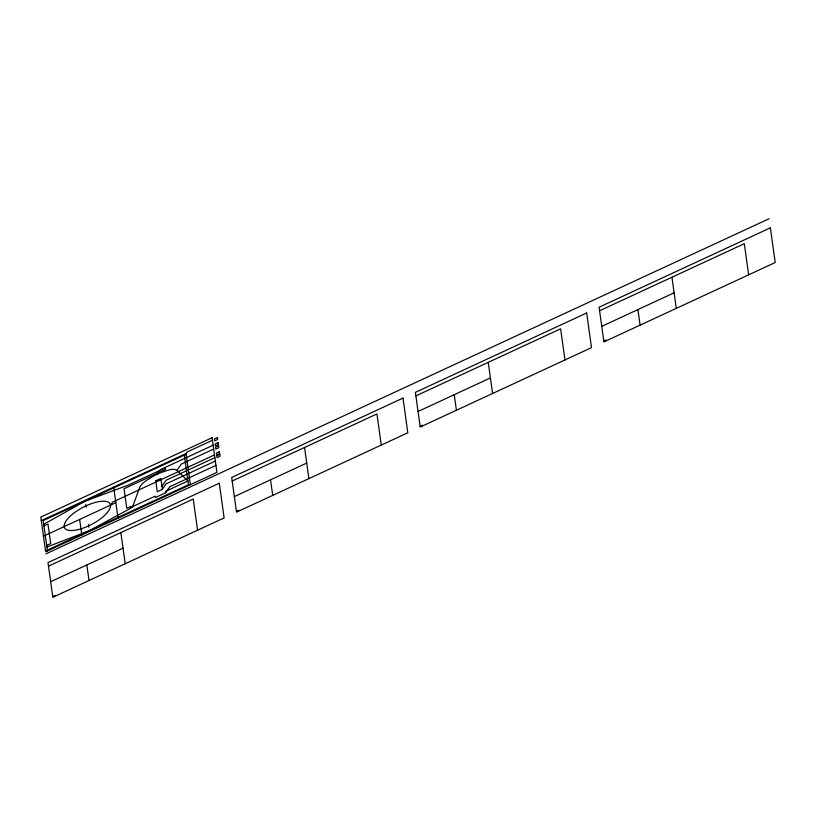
<?xml version="1.0" encoding="UTF-8"?>
<svg xmlns="http://www.w3.org/2000/svg" width="816" height="816" viewBox="0 0 816 816"><rect width="100%" height="100%" fill="white"/><g stroke="black" fill="none" stroke-linecap="round" stroke-linejoin="round"><path stroke-width="1.22" d="M132.743 506.552L138.72 490.018C140.27 482.868 148.359 479.441 154 475.82A27.509 10.22 -27.7 0 1 161.211 472.474C166.168 471.199 174.522 466.497 178.347 471.648L187.935 480.981L165.464 491.395L165.648 492.742L155.407 497.495L155.213 496.138L130.937 507.399M110.527 505.124L112.588 502.126L214.486 454.91M130.744 507.664L131.121 507.124M132.559 506.828L132.926 506.287M157.468 473.678L160.171 469.751L213.129 445.21M161.935 486.254L166.056 480.267L214.863 457.654M184.141 455.389L184.518 454.859M185.232 454.706L187.088 452.013L212.446 440.263M185.956 454.553L186.323 454.012M177.184 470.047L181.315 464.059L213.67 449.065M165.648 492.742L169.769 486.754L215.944 465.355M155.825 480.797L160.721 478.492M162.302 489.386L157.457 491.671M43.727 524.27L85.272 501.085L127.847 485.285L165.281 467.945L165.495 469.537L124.042 488.753L126.776 508.327L130.805 506.461L131.029 508.062L89.393 530.665L46.9 547.046M41.29 520.639L186.038 453.563L190.373 484.694M184.334 455.175L188.455 484.755L47.338 550.157L43.207 520.577L186.14 454.288M43.952 525.871L47.971 524.005L50.704 543.578L46.675 545.445M157.121 474.249L157.916 473.882L157.1 474.157M43.462 536.214L115.841 502.676M215.342 461.071L166.036 483.919L162.353 489.274L160.854 478.553M45.92 553.85L769.09 218.729M48.491 566.141L193.239 499.066L197.574 530.196M232.183 481.012L376.931 413.936L381.266 445.077M415.874 395.893L560.623 328.817L564.968 359.948M599.576 310.763L744.314 243.688L748.66 274.829M50.663 581.716L123.032 548.179M234.355 496.587L306.734 463.049M418.047 411.468L490.426 377.93M601.739 326.339L674.118 292.801M156.998 473.382L157.825 473.188M603.82 341.251L606.125 340.058L604.901 341.221L605.421 341.2M420.128 426.38L422.433 425.187L421.209 426.34L421.729 426.329M236.436 511.499L238.731 510.306L237.517 511.469L238.037 511.448M45.543 551.126L47.838 549.933L46.624 551.086L47.144 551.075M52.744 596.629L55.039 595.435L53.825 596.588L54.346 596.578M671.945 277.226L676.28 308.366M637.928 309.57L640.101 325.135M488.254 362.355L492.589 393.485M454.237 394.699L456.409 410.254M304.562 447.474L308.897 478.615M270.545 479.818L272.717 495.383M157.406 473.29L157.519 474.065M155.785 480.899L157.284 491.62M132.702 506.277L132.784 506.838M120.86 532.603L125.205 563.734M113.669 487.101L118.004 518.231M85.762 504.594L86.129 507.195M88.546 524.555L88.903 527.146M86.853 564.947L89.015 580.502M79.652 519.445L81.824 535M212.089 437.723L40.8 517.099L45.635 551.769L216.923 472.393L212.089 437.723M217.433 437.57L214.435 438.957L214.7 440.854L217.688 439.467L217.433 437.57M218.127 442.547L215.128 443.935L215.393 445.832L218.382 444.445L218.127 442.547M218.576 445.781L215.577 447.178L215.842 449.065L218.841 447.678L218.576 445.781M219.392 451.636L216.393 453.023L216.658 454.91L219.657 453.523L219.392 451.636M219.769 454.369L216.77 455.756L217.036 457.643L220.034 456.256L219.769 454.369M219.29 483.225L48.001 562.601L52.836 597.271L224.125 517.895L219.29 483.225M402.982 398.106L231.693 477.472L236.528 512.152L407.816 432.776L402.982 398.106M586.673 312.977L415.385 392.353L420.22 427.023L591.508 347.647L586.673 312.977M770.365 227.848L599.077 307.224L603.911 341.904L775.2 262.528L770.365 227.848M78.448 529.543A25.755 9.568 -27.7 0 0 110.364 504.441A25.755 9.568 -27.7 0 0 73.185 513.631A25.755 9.568 -27.7 0 0 78.448 529.543"/></g></svg>
